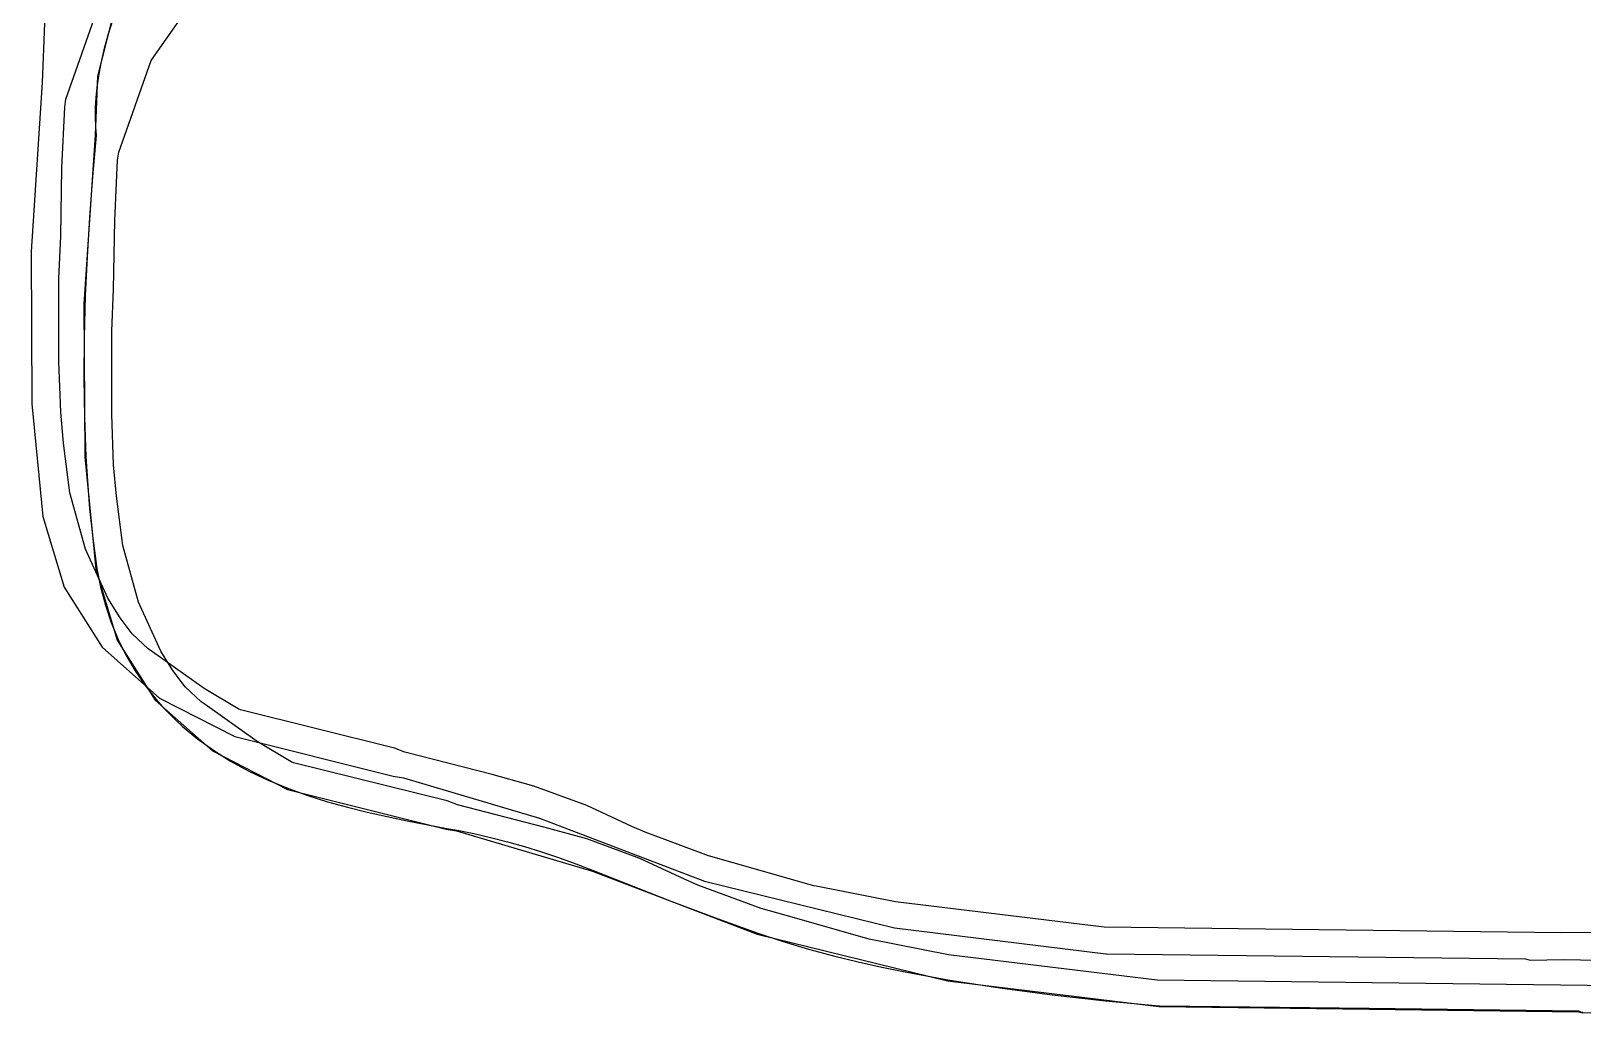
# Model space of a CAD drawing. Extents: x 0 to 208, y 1 to 205.
# Drawn here: x 0.01 to 20.72, y 0.93 to 14.03 of the extents above; entities that cross this region are included whole.
import ezdxf

# ---------------------------------------------------------------- set-up
doc = ezdxf.new("R2010")
doc.units = 0

msp = doc.modelspace()

# ---------------------------------------------------------------- linework, layer by layer
at = {"layer": 'Edge.Cuts'}
for p, q in [((1.10527, 14.1814), (1.03977, 13.9739)), ((1.03977, 13.9739), (0.987184, 13.7792)), ((0.987184, 13.7792), (0.94622, 13.5978)), ((0.94622, 13.5978), (0.915568, 13.4301)), ((0.893918, 13.2766), (0.879968, 13.1379)), ((0.915568, 13.4301), (0.893918, 13.2766)), ((0.879968, 13.1379), (0.872413, 13.0143)), ((0.872413, 13.0143), (0.869944, 12.9064)), ((0.869944, 12.9064), (0.875046, 12.7393)), ((0.884831, 12.6406), (0.834742, 12.0832)), ((0.875046, 12.7393), (0.884831, 12.6406)), ((0.834742, 12.0832), (0.79371, 11.5411)), ((0.79371, 11.5411), (0.76174, 11.0133)), ((0.76174, 11.0133), (0.738826, 10.4989)), ((0.738826, 10.4989), (0.724001, 9.94248)), ((0.724001, 9.94248), (0.720341, 9.40011)), ((0.720341, 9.40011), (0.727845, 8.87069)), ((0.727845, 8.87069), (0.74652, 8.35287)), ((0.74652, 8.35287), (0.76717, 8.02368)), ((0.76717, 8.02368), (0.796464, 7.65558)), ((0.796464, 7.65558), (0.837285, 7.26152)), ((0.837285, 7.26152), (0.892516, 6.85452)), ((0.892516, 6.85452), (0.942912, 6.60718)), ((0.942912, 6.60718), (1.00754, 6.36696)), ((1.00754, 6.36696), (1.0862, 6.13446)), ((1.0862, 6.13446), (1.17874, 5.91035)), ((1.17874, 5.91035), (1.28497, 5.69521)), ((1.28497, 5.69521), (1.4047, 5.48975)), ((1.4047, 5.48975), (1.53776, 5.29454)), ((1.53776, 5.29454), (1.68397, 5.11022)), ((1.68397, 5.11022), (1.76654, 5.01641)), ((1.76654, 5.01641), (1.85288, 4.92511)), ((1.85288, 4.92511), (1.94298, 4.83635)), ((1.94298, 4.83635), (2.03683, 4.75016)), ((2.03683, 4.75016), (2.23573, 4.58549)), ((2.23573, 4.58549), (2.44948, 4.43117)), ((2.44948, 4.43117), (2.67801, 4.28729)), ((2.67801, 4.28729), (2.9212, 4.15394)), ((2.9212, 4.15394), (3.17901, 4.03123)), ((3.17901, 4.03123), (3.45129, 3.91922)), ((3.45129, 3.91922), (3.70975, 3.82679)), ((3.70975, 3.82679), (3.97163, 3.74455)), ((3.97163, 3.74455), (4.23604, 3.67109)), ((4.23604, 3.67109), (4.50206, 3.60516)), ((4.50206, 3.60516), (4.76882, 3.5453)), ((4.76882, 3.5453), (5.03538, 3.49024)), ((5.03538, 3.49024), (5.56437, 3.38903)), ((5.56437, 3.38903), (5.70269, 3.36598)), ((5.70269, 3.36598), (5.92308, 3.31986)), ((5.92308, 3.31986), (6.14595, 3.26788)), ((6.14595, 3.26788), (6.37102, 3.20996)), ((6.37102, 3.20996), (6.59787, 3.14604)), ((6.59787, 3.14604), (6.82619, 3.07594)), ((6.82619, 3.07594), (7.05558, 2.99968)), ((7.05558, 2.99968), (7.28567, 2.91707)), ((7.28567, 2.91707), (7.51614, 2.82809)), ((7.51614, 2.82809), (8.56595, 2.41506)), ((8.56595, 2.41506), (9.13586, 2.19921)), ((9.13586, 2.19921), (9.71374, 1.99054)), ((9.71374, 1.99054), (10.0515, 1.87836)), ((10.0515, 1.87836), (10.3887, 1.77766)), ((10.3887, 1.77766), (10.7227, 1.68757)), ((10.7227, 1.68757), (11.0508, 1.60728)), ((11.0508, 1.60728), (11.3702, 1.53602)), ((11.3702, 1.53602), (11.6782, 1.47294)), ((11.6782, 1.47294), (12.2495, 1.36813)), ((12.2495, 1.36813), (12.9408, 1.26006)), ((12.9408, 1.26006), (13.6422, 1.16642)), ((13.6422, 1.16642), (14.3522, 1.08718)), ((14.3522, 1.08718), (15.0695, 1.02235)), ((15.0695, 1.02235), (15.0772, 1.02235)), ((15.0772, 1.02235), (17.8703, 0.987777)), ((17.8703, 0.987777), (20.6634, 0.953205)), ((20.6634, 0.953205), (20.6913, 0.94265)), ((20.6913, 0.94265), (20.7249, 0.937852))]:
    msp.add_line(p, q, dxfattribs=at)
at = {"layer": 'Layer 1'}
for p, q in [((0.480045, 13.119358), (0.910656, 14.342)), ((0.195537, 14.132462), (0.164779, 13.342365)), ((0.164779, 13.342365), (0.014834, 11.087424)), ((0.464666, 13.011705), (0.480045, 13.119358)), ((0.426218, 12.204308), (0.464666, 13.011705)), ((0.410839, 11.289258), (0.426218, 12.204308)), ((0.387771, 10.727925), (0.410839, 11.289258)), ((0.014834, 11.087424), (0.026368, 9.051625)), ((0.387771, 9.620635), (0.387771, 10.727925)), ((0.410839, 8.94396), (0.387771, 9.620635)), ((0.026368, 9.051625), (0.172468, 7.552175)), ((0.449286, 8.52873), (0.410839, 8.94396)), ((0.53387, 7.86743), (0.449286, 8.52873)), ((0.741487, 7.11386), (0.53387, 7.86743)), ((0.172468, 7.552175), (0.458902, 6.607328)), ((1.04138, 6.46025), (0.741487, 7.11386)), ((0.458902, 6.607328), (0.964486, 5.806665)), ((1.20286, 6.19881), (1.04138, 6.46025)), ((1.36434, 5.98351), (1.20286, 6.19881)), ((0.964486, 5.806665), (1.730551, 5.127106)), ((1.57964, 5.78358), (1.36434, 5.98351)), ((1.63347, 5.74513), (1.57964, 5.78358)), ((2.32552, 5.253), (1.63347, 5.74513)), ((2.7792, 4.98387), (2.32552, 5.253)), ((1.730551, 5.127106), (2.733066, 4.614795)), ((2.80996, 4.96849), (2.7792, 4.98387)), ((4.863045, 4.460984), (2.80996, 4.96849)), ((2.733066, 4.614795), (4.847676, 4.08422)), ((5.001456, 4.407158), (4.863045, 4.460984)), ((6.170256, 4.107267), (5.001456, 4.407158)), ((4.847676, 4.08422), (4.986087, 4.061151)), ((4.986087, 4.061151), (6.800807, 3.522886)), ((6.723899, 3.953477), (6.170256, 4.107267)), ((7.431332, 3.692034), (6.723899, 3.953477)), ((6.800807, 3.522886), (8.999997, 2.684731)), ((8.031112, 3.415212), (7.431332, 3.692034)), ((8.20797, 3.338317), (8.031112, 3.415212)), ((9.053814, 3.023048), (8.20797, 3.338317)), ((9.384462, 2.930775), (9.053814, 3.023048)), ((10.460992, 2.623195), (9.384462, 2.930775)), ((8.999997, 2.684731), (11.537527, 2.061882)), ((10.49175, 2.615504), (10.460992, 2.623195)), ((11.5529, 2.407888), (10.49175, 2.615504)), ((14.3365, 2.06955), (11.5529, 2.407888)), ((11.537527, 2.061882), (14.359567, 1.715855)), ((20.434189, 1.992668), (14.3365, 2.06955)), ((22.479599, 2.015737), (20.434189, 1.992668)), ((14.359567, 1.715855), (14.3673, 1.71584)), ((14.3673, 1.71584), (19.95756, 1.646635)), ((19.95756, 1.646635), (20.019076, 1.631256)), ((20.019076, 1.631256), (20.465066, 1.638947)), ((20.465066, 1.638947), (20.918746, 1.631256))]:
    msp.add_line(p, q, dxfattribs=at)
at = {"layer": 'test'}
for p, q in [((1.090927, 14.178756), (0.901092, 13.426866)), ((1.61621, 13.6364), (2.01606, 14.2055)), ((1.185596, 12.413798), (1.61621, 13.6364)), ((0.901092, 13.426866), (0.870334, 12.636769)), ((0.870334, 12.636769), (0.720389, 10.381828)), ((1.131769, 11.498748), (1.170217, 12.306145)), ((1.170217, 12.306145), (1.185596, 12.413798)), ((1.11639, 10.583698), (1.131769, 11.498748)), ((1.093322, 10.022365), (1.11639, 10.583698)), ((0.720389, 10.381828), (0.731923, 8.346029)), ((1.093322, 8.915075), (1.093322, 10.022365)), ((1.11639, 8.2384), (1.093322, 8.915075)), ((0.731923, 8.346029), (0.878023, 6.846579)), ((1.15484, 7.82317), (1.11639, 8.2384)), ((1.23943, 7.16188), (1.15484, 7.82317)), ((1.44704, 6.40831), (1.23943, 7.16188)), ((0.878023, 6.846579), (1.164457, 5.901732)), ((1.74693, 5.7547), (1.44704, 6.40831)), ((1.164457, 5.901732), (1.670041, 5.101069)), ((1.90841, 5.49326), (1.74693, 5.7547)), ((2.06989, 5.27795), (1.90841, 5.49326)), ((2.2852, 5.07802), (2.06989, 5.27795)), ((1.670041, 5.101069), (2.436106, 4.42151)), ((2.33902, 5.03958), (2.2852, 5.07802)), ((3.03108, 4.54745), (2.33902, 5.03958)), ((2.436106, 4.42151), (3.438621, 3.909199)), ((3.484797, 4.278318), (3.03108, 4.54745)), ((3.515555, 4.26294), (3.484797, 4.278318)), ((5.568645, 3.755434), (3.515555, 4.26294)), ((3.438621, 3.909199), (5.553231, 3.378624)), ((5.707056, 3.701608), (5.568645, 3.755434)), ((6.875856, 3.401717), (5.707056, 3.701608)), ((5.553231, 3.378624), (5.691642, 3.355555)), ((5.691642, 3.355555), (7.506362, 2.81729)), ((7.429499, 3.247927), (6.875856, 3.401717)), ((8.136932, 2.986484), (7.429499, 3.247927)), ((8.736712, 2.709662), (8.136932, 2.986484)), ((7.506362, 2.81729), (9.705552, 1.979135)), ((8.91357, 2.632767), (8.736712, 2.709662)), ((9.759414, 2.317498), (8.91357, 2.632767)), ((10.090062, 2.225225), (9.759414, 2.317498)), ((11.166592, 1.917645), (10.090062, 2.225225)), ((9.705552, 1.979135), (12.243082, 1.356286)), ((11.19735, 1.909954), (11.166592, 1.917645)), ((12.2585, 1.702338), (11.19735, 1.909954)), ((15.0421, 1.364), (12.2585, 1.702338)), ((12.243082, 1.356286), (15.065122, 1.010259)), ((21.139788, 1.287067), (15.0421, 1.364)), ((15.065122, 1.010259), (15.0728, 1.01028)), ((15.0728, 1.01028), (20.66306, 0.941075)), ((20.66306, 0.941075), (20.724576, 0.925696)), ((20.724576, 0.925696), (21.170566, 0.933387))]:
    msp.add_line(p, q, dxfattribs=at)

doc.saveas('drawing.dxf')
